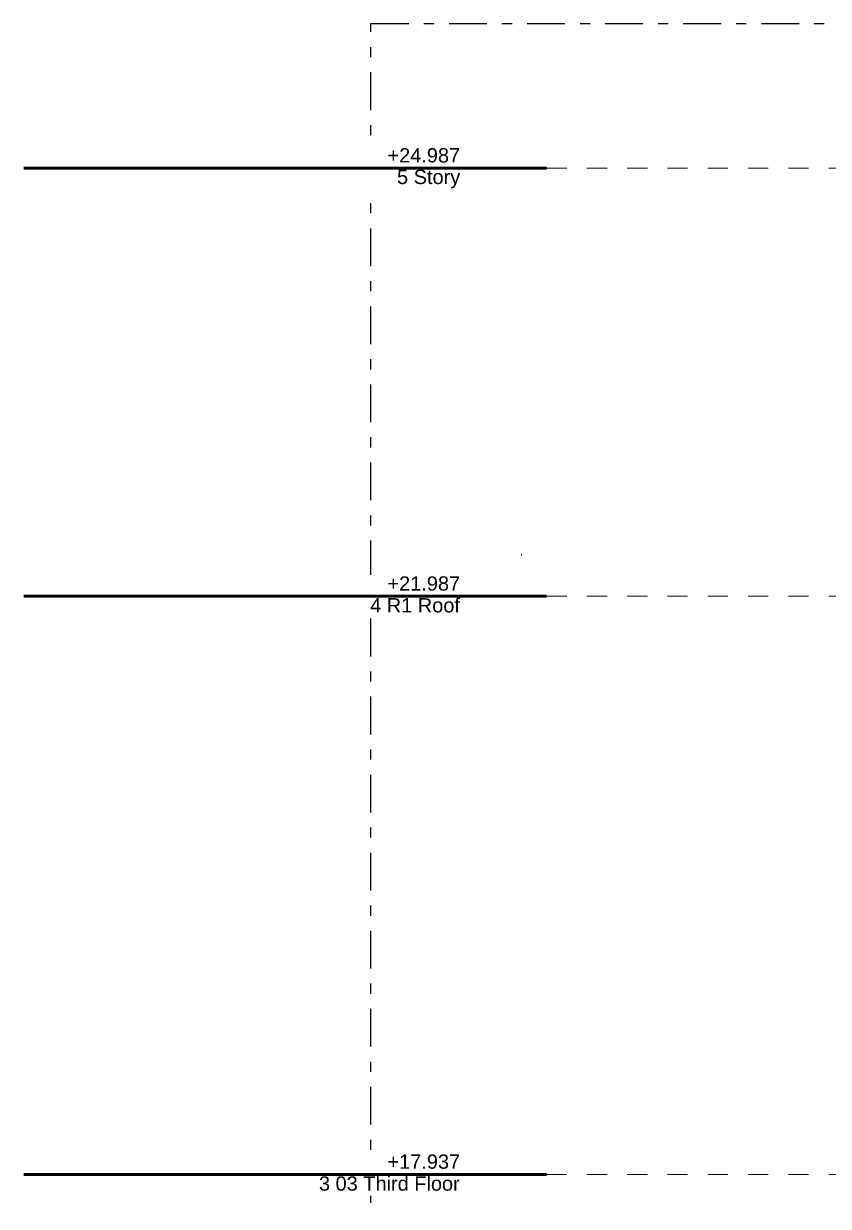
# Model space of a CAD drawing. Header units: millimetres. Extents: x -48147 to 1417267, y -496296 to 18123.
# Drawn here: x 1354000 to 1359635, y -479347 to -471061 of the extents above; entities that cross this region are included whole.
import ezdxf

# ---------------------------------------------------------------- set-up
doc = ezdxf.new("R2010")
doc.units = ezdxf.units.MM
doc.header["$MEASUREMENT"] = 0
for name, pattern in [('Dashed', [2822.222233, 1411.111116, -1411.111116]), ('Double Dashed', [546.805537, 264.583325, -105.833328, 70.555556, -105.833328]), ('Wipeout_Contour', [1000, 0, -1000])]:
    doc.linetypes.add(name, pattern=pattern)
doc.layers.add('0_Pen_No__105', color=7, linetype='Continuous', lineweight=15, true_color=0xa6a6a6)
doc.layers.add('0_Pen_No__25', color=7, linetype='Continuous', lineweight=50, true_color=0x2a2a2a)
for name, color, linetype, lineweight in [('0_Pen_No__6', 7, 'Continuous', 35), ('A-20-M_Floor_Slab_Pen_No__195', 7, 'Continuous', 35), ('A-95-D_1_100_Pen_No__1', 7, 'Continuous', 13), ('A-95-P_Drawing_Pen_No__194', 7, 'Continuous', 25), ('A-95-P_Text_1_50_GA_Pen_No__1', 7, 'Continuous', 13)]:
    doc.layers.add(name, color=color, linetype=linetype, lineweight=lineweight)
doc.layers.add('A-95-D_1_100', color=7, linetype='Continuous')
doc.layers.add('A-95-P_Drawing', color=7, linetype='Continuous')
doc.styles.add('GENERATED_STYLE_1', font='')
doc.styles.add('GENERATED_STYLE_2', font='')
doc.styles.get('GENERATED_STYLE_1').set_extended_font_data('Arial')
doc.styles.get('GENERATED_STYLE_2').set_extended_font_data('Swis721 BT')
doc.dimstyles.new('GENERATED_STYLE__2', dxfattribs={"dimtxt": 150, "dimasz": 47.5, "dimexe": 0.18, "dimexo": 0, "dimgap": 0.09, "dimtad": 1, "dimdec": 0, "dimzin": 0, "dimdsep": 46, "dimtxsty": 'GENERATED_STYLE_1', "dimblk": 'ARROWHEAD_2', "dimblk1": 'ARROWHEAD_2', "dimblk2": 'ARROWHEAD_2', "dimcen": 0.09, "dimclrd": 7, "dimclre": 7, "dimclrt": 7, "dimadec": 0, "dimazin": 0, "dimtfac": 1, "dimtdec": 4, "dimtmove": 0, "dimatfit": 3, "dimfxl": 1, "dimtolj": 1, "dimtzin": 0, "dimarcsym": 0})

# ---------------------------------------------------------------- blocks, each defined once
blk = doc.blocks.new('*D833', base_point=(1376122.5, -491272.8))
at = {"layer": 'A-95-D_1_100_Pen_No__1', "linetype": 'Continuous'}
for p, q in [((1357513, -479122.8), (1357419.3, -479122.8)), ((1357434.9, -479104.8), (1357497.4, -479140.9)), ((1357466.1, -483172.8), (1357466.1, -479122.8)), ((1357513, -483172.8), (1357419.3, -483172.8)), ((1357434.9, -483154.8), (1357497.4, -483190.9))]:
    blk.add_line(p, q, dxfattribs=at)
at = {"layer": 'A-95-D_1_100_Pen_No__1', "insert": (1357436.1, -481405.2), "char_height": 150, "attachment_point": 7, "rotation": 90, "style": 'GENERATED_STYLE_1'}
blk.add_mtext('\\A1;{\\fArial|b0|i0|c0|p34;4,050}', dxfattribs=at)
blk = doc.blocks.new('ARROWHEAD_2')
at = {"color": 0, "linetype": 'Continuous', "lineweight": 0}
for p, q in [((0, 0), (-1, 0)), ((-0.38, -0.66), (0.38, 0.66))]:
    blk.add_line(p, q, dxfattribs=at)
blk = doc.blocks.new('*D834', base_point=(1376122.5, -491272.8))
at = {"layer": 'A-95-D_1_100_Pen_No__1', "linetype": 'Continuous'}
for p, q in [((1357513, -475072.8), (1357419.3, -475072.8)), ((1357497.4, -475090.9), (1357434.9, -475054.8)), ((1357466.1, -475072.8), (1357466.1, -475042.3)), ((1357466.1, -479122.8), (1357466.1, -475072.8)), ((1357513, -479122.8), (1357419.3, -479122.8)), ((1357434.9, -479104.8), (1357497.4, -479140.9))]:
    blk.add_line(p, q, dxfattribs=at)
at = {"layer": 'A-95-D_1_100_Pen_No__1', "insert": (1357436.1, -477355.2), "char_height": 150, "attachment_point": 7, "rotation": 90, "style": 'GENERATED_STYLE_1'}
blk.add_mtext('\\A1;{\\fArial|b0|i0|c0|p34;4,050}', dxfattribs=at)
blk = doc.blocks.new('S-25 Building Section_STORY_MARKER', base_point=(1376122.5, -491272.8))
at = {"layer": '0_Pen_No__105', "linetype": 'Dashed', "ltscale": 0.1}
for p, q in [((1357662.3, -472072.8), (1413604.9, -472072.8)), ((1357662.3, -475072.8), (1413604.9, -475072.8)), ((1357662.3, -479122.8), (1413604.9, -479122.8))]:
    blk.add_line(p, q, dxfattribs=at)
at = {"layer": '0_Pen_No__25', "linetype": 'Continuous'}
for p, q in [((1357662.3, -472072.8), (1357562.3, -472072.8)), ((1357662.3, -475072.8), (1357562.3, -475072.8)), ((1357662.3, -479122.8), (1357562.3, -479122.8))]:
    blk.add_line(p, q, dxfattribs=at)
at = {"color": 254, "linetype": 'Wipeout_Contour', "lineweight": 0, "ltscale": 5742278.776293265}
blk.add_wipeout([(1354000.3, -471924.6), (1354000.3, -472221.1), (1357462.3, -472221.1), (1357462.3, -471924.6)], dxfattribs=at)
at = {"color": 254, "linetype": 'Wipeout_Contour', "lineweight": 0, "ltscale": 5746236.037099676}
blk.add_wipeout([(1354000.3, -474924.6), (1354000.3, -475221.1), (1357462.3, -475221.1), (1357462.3, -474924.6)], dxfattribs=at)
at = {"color": 254, "linetype": 'Wipeout_Contour', "lineweight": 0, "ltscale": 5751613.734516189}
blk.add_wipeout([(1354000.3, -478974.6), (1354000.3, -479271.1), (1357462.3, -479271.1), (1357462.3, -478974.6)], dxfattribs=at)
at = {"layer": '0_Pen_No__25', "linetype": 'Continuous'}
for p, q in [((1354000.3, -472072.8), (1357062.3, -472072.8)), ((1357262.3, -472072.8), (1357062.3, -472072.8)), ((1357262.3, -472072.8), (1357462.3, -472072.8)), ((1357562.3, -472072.8), (1357462.3, -472072.8)), ((1354000.3, -475072.8), (1357062.3, -475072.8)), ((1357262.3, -475072.8), (1357062.3, -475072.8)), ((1357262.3, -475072.8), (1357462.3, -475072.8)), ((1357562.3, -475072.8), (1357462.3, -475072.8)), ((1354000.3, -479122.8), (1357062.3, -479122.8)), ((1357262.3, -479122.8), (1357062.3, -479122.8)), ((1357262.3, -479122.8), (1357462.3, -479122.8)), ((1357562.3, -479122.8), (1357462.3, -479122.8))]:
    blk.add_line(p, q, dxfattribs=at)
at = {"layer": '0_Pen_No__6', "char_height": 100, "attachment_point": 1, "style": 'GENERATED_STYLE_2'}
for s, insert in [('\\A1;{\\fSwis721 BT|b0|i0|c0|p34;+24.987}', (1356548, -471933.4)), ('\\A1;{\\fSwis721 BT|b0|i0|c0|p34;5 Story}', (1356615, -472084.9)), ('\\A1;{\\fSwis721 BT|b0|i0|c0|p34;+21.987}', (1356548, -474933.4)), ('\\A1;{\\fSwis721 BT|b0|i0|c0|p34;4 R1 Roof}', (1356426.6, -475086)), ('\\A1;{\\fSwis721 BT|b0|i0|c0|p34;+17.937}', (1356548, -478983.4)), ('\\A1;{\\fSwis721 BT|b0|i0|c0|p34;3 03 Third Floor}', (1356068.2, -479137.1))]:
    blk.add_mtext(s, dxfattribs=dict(at, insert=insert))

msp = doc.modelspace()

# ---------------------------------------------------------------- texts
at = {"layer": 'A-95-P_Text_1_50_GA_Pen_No__1', "linetype": 'Continuous', "insert": (1357792.6, -471071.9), "char_height": 150, "width": 2720.727, "attachment_point": 2, "line_spacing_factor": 0.422939, "style": 'GENERATED_STYLE_2'}
msp.add_mtext('\\A1;{\\fSwis721 BT|b0|i0|c0|p34;For external wall detail see: EC-MA-00-ZZ-DR-A-25153}', dxfattribs=at)

# ---------------------------------------------------------------- dimensions: what is measured, and where the dimension line sits
at = {"layer": 'A-95-D_1_100', "linetype": 'Continuous'}
for base, p1, p2, picture, middle in [((1357466.1, -475072.8), (1358765.7, -479122.8), (1358368.2, -475072.8), '*D834', (1357361.1, -477070.6)), ((1357466.1, -479122.8), (1359110.5, -483172.8), (1358765.7, -479122.8), '*D833', (1357361.1, -481120.6))]:
    dim = msp.add_linear_dim(base=base, p1=p1, p2=p2, angle=90, dimstyle='GENERATED_STYLE__2', dxfattribs=at)
    dim.commit()
    dim.dimension.update_dxf_attribs({"geometry": picture, "text_midpoint": middle, "dimtype": 160, "text_rotation": 90})

# ---------------------------------------------------------------- next in the draw order: wipeouts: each hides what was drawn before it
at = {"color": 254, "linetype": 'Wipeout_Contour', "lineweight": 0, "ltscale": 5770154.057643087}
msp.add_wipeout([(1356432.3, -471061.1), (1362596, -471061.1), (1362596, -493360.4), (1356432.3, -493360.4)], dxfattribs=at).dxf.layer = 'A-95-P_Drawing'

# ---------------------------------------------------------------- next in the draw order: linework, layer by layer
at = {"layer": 'A-20-M_Floor_Slab_Pen_No__195', "linetype": 'Continuous', "flags": 128}
msp.add_lwpolyline([(1357484.9, -474779.8), (1357487.9, -474779.8)], dxfattribs=at)
at = {"layer": 'A-95-P_Drawing_Pen_No__194', "linetype": 'Double Dashed', "flags": 128}
msp.add_lwpolyline([(1356432.3, -471061.1), (1362596, -471061.1), (1362596, -493360.4), (1356432.3, -493360.4)], close=True, dxfattribs=at)

# ---------------------------------------------------------------- next in the draw order: block references
at = {"linetype": 'Continuous', "lineweight": 0}
msp.add_blockref('S-25 Building Section_STORY_MARKER', (1376122.5, -491272.8), dxfattribs=at)

doc.saveas('drawing.dxf')
